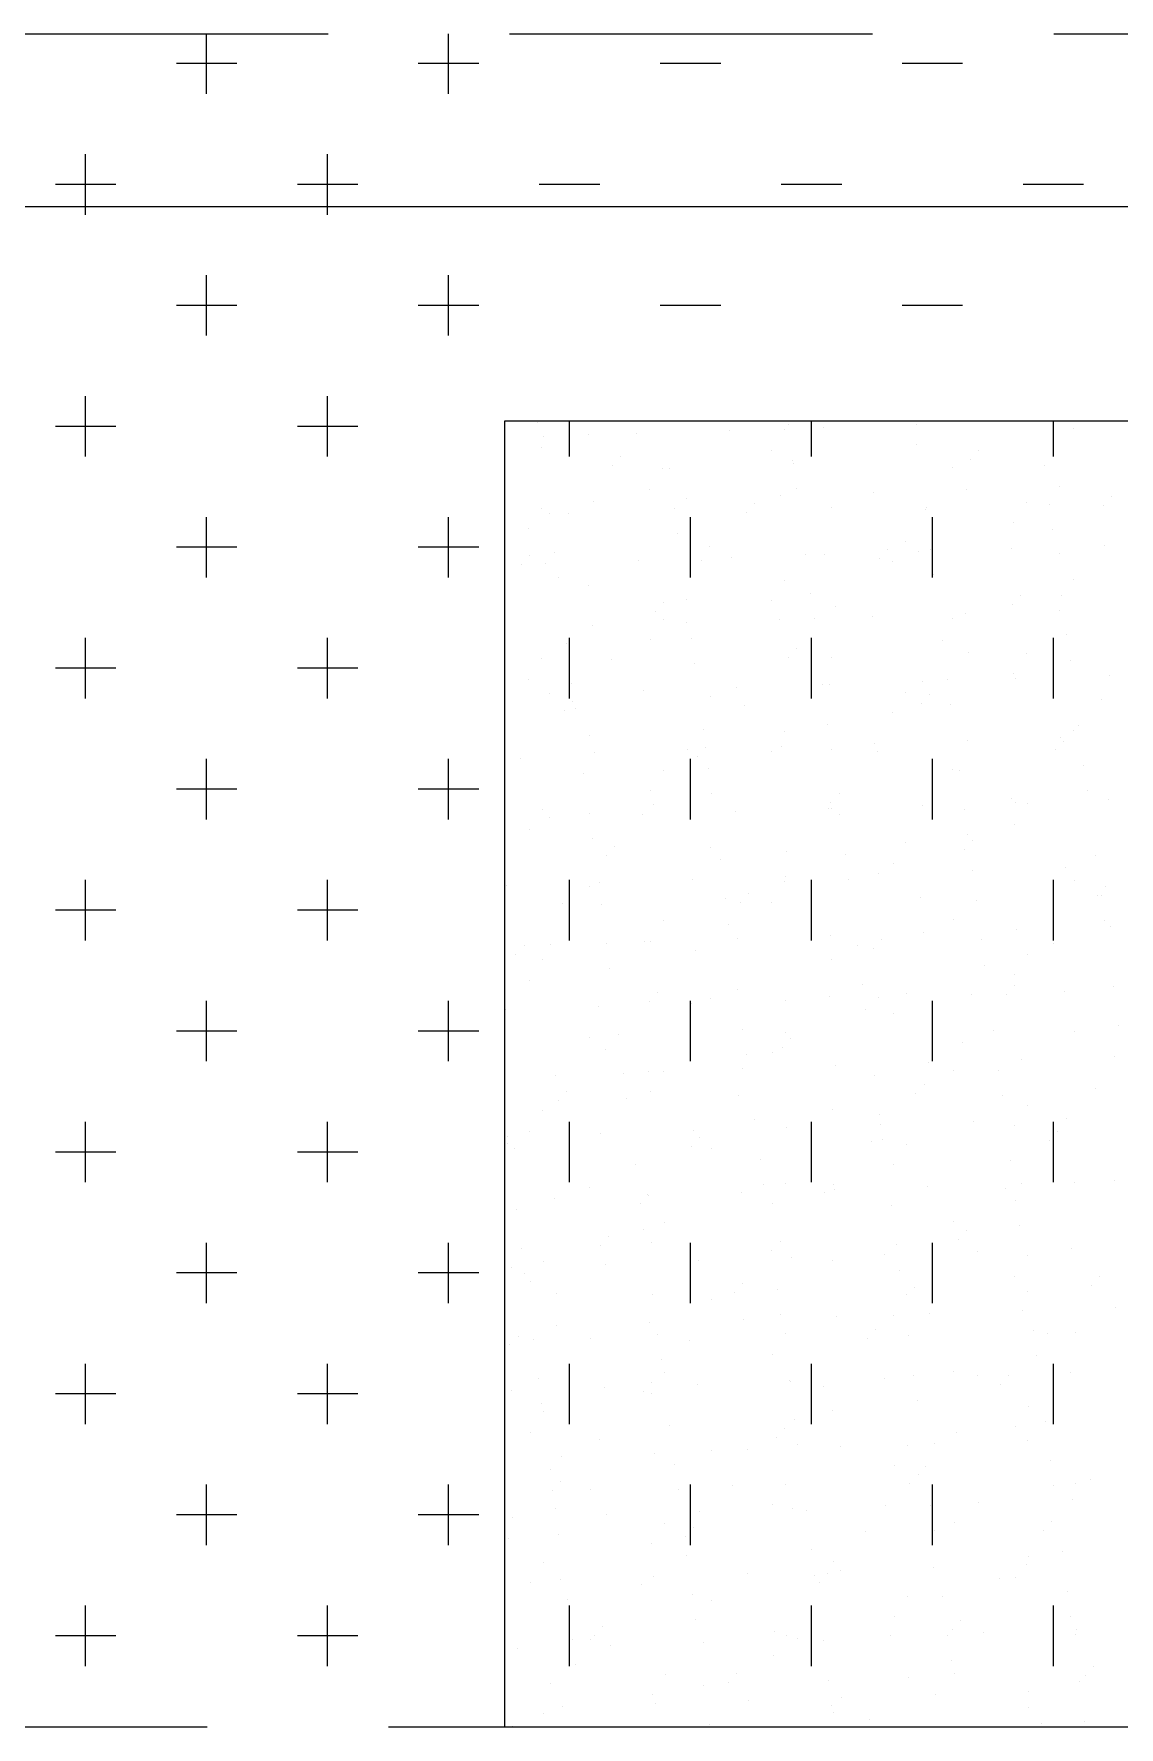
# Model space of a CAD drawing. Extents: x -40736 to 716455, y -65544 to 37405.
# Drawn here: x 356904 to 357128.3, y -44075.8 to -43725.8 of the extents above; entities that cross this region are included whole.
import ezdxf

# ---------------------------------------------------------------- set-up
doc = ezdxf.new("R2010")
doc.units = 0
doc.header["$LTSCALE"] = 600
doc.header["$MEASUREMENT"] = 0
doc.linetypes.add('HIDDEN2', pattern=[0.1875, 0.125, -0.0625])
for name, color, linetype in [('C6', 6, 'CONTINUOUS'), ('C7', 7, 'CONTINUOUS'), ('底圖', 253, 'CONTINUOUS')]:
    doc.layers.add(name, color=color, linetype=linetype)

# ---------------------------------------------------------------- blocks, each defined once
blk = doc.blocks.new('*X429')
at = {"layer": 'C6', "color": 0}
for p, q in [((32610.69, 102124.62), (32610.69, 102124.62)), ((32661.59, 102123.12), (32661.59, 102123.12)), ((32662.52, 102124.27), (32662.52, 102124.27)), ((32669.68, 102123.6), (32669.68, 102123.6)), ((32688.95, 102124.23), (32688.95, 102124.23)), ((32708.22, 102124.86), (32708.22, 102124.86)), ((32721.4, 102123.31), (32721.4, 102123.31)), ((32611.88, 102121.71), (32611.88, 102121.71)), ((32621.18, 102122.14), (32621.18, 102122.14)), ((32631.15, 102122.34), (32631.15, 102122.34)), ((32650.42, 102122.97), (32650.42, 102122.97)), ((32688.95, 102120.16), (32688.95, 102120.16)), ((32611.37, 102119.41), (32611.37, 102119.41)), ((32627.87, 102117.54), (32627.87, 102117.54)), ((32658.91, 102118.9), (32658.91, 102118.9)), ((32663.4, 102116.68), (32663.4, 102116.68)), ((32663.59, 102116.14), (32663.59, 102116.14)), ((32700.08, 102117.06), (32700.08, 102117.06)), ((32701.77, 102118.91), (32701.77, 102118.91)), ((32626.18, 102115.7), (32626.18, 102115.7)), ((32636.55, 102115.04), (32636.55, 102115.04)), ((32637.84, 102115.05), (32637.84, 102115.05)), ((32696.36, 102115.23), (32696.36, 102115.23)), ((32715.41, 102115.79), (32715.41, 102115.79)), ((32633.87, 102110.82), (32633.87, 102110.82)), ((32660.77, 102109.48), (32660.77, 102109.48)), ((32664.27, 102110.94), (32664.27, 102110.94)), ((32680.03, 102110.11), (32680.03, 102110.11)), ((32699.3, 102110.74), (32699.3, 102110.74)), ((32718.57, 102111.37), (32718.57, 102111.37)), ((32729.32, 102109.34), (32729.32, 102109.34)), ((32611.51, 102106.96), (32611.51, 102106.96)), ((32613.16, 102105.83), (32613.16, 102105.83)), ((32617.06, 102105.74), (32617.06, 102105.74)), ((32622.23, 102108.22), (32622.23, 102108.22)), ((32638.91, 102106.92), (32638.91, 102106.92)), ((32641.5, 102108.85), (32641.5, 102108.85)), ((32653.74, 102106.13), (32653.74, 102106.13)), ((32655.43, 102107.98), (32655.43, 102107.98)), ((32671.32, 102107.15), (32671.32, 102107.15)), ((32690.74, 102106.57), (32690.74, 102106.57)), ((32690.96, 102107.11), (32690.96, 102107.11)), ((32711.73, 102108.13), (32711.73, 102108.13)), ((32716.49, 102107.66), (32716.49, 102107.66)), ((32727.64, 102107.5), (32727.64, 102107.5)), ((32608.82, 102102.75), (32608.82, 102102.75)), ((32709.05, 102103.91), (32709.05, 102103.91)), ((32717.17, 102102.46), (32717.17, 102102.46)), ((32639.59, 102101.72), (32639.59, 102101.72)), ((32646.28, 102099.08), (32646.28, 102099.08)), ((32686.69, 102100.05), (32686.69, 102100.05)), ((32708.55, 102098.68), (32708.55, 102098.68)), ((32727.82, 102099.31), (32727.82, 102099.31)), ((32607.4, 102095.2), (32607.4, 102095.2)), ((32609.09, 102097.04), (32609.09, 102097.04)), ((32612.21, 102095.53), (32612.21, 102095.53)), ((32614.23, 102097.7), (32614.23, 102097.7)), ((32631.48, 102096.16), (32631.48, 102096.16)), ((32644.62, 102096.18), (32644.62, 102096.18)), ((32650.75, 102096.79), (32650.75, 102096.79)), ((32666.06, 102097.35), (32666.06, 102097.35)), ((32670.02, 102097.42), (32670.02, 102097.42)), ((32681.3, 102096.57), (32681.3, 102096.57)), ((32682.98, 102098.41), (32682.98, 102098.41)), ((32684, 102095.83), (32684, 102095.83)), ((32689.29, 102098.05), (32689.29, 102098.05)), ((32691.81, 102098.44), (32691.81, 102098.44)), ((32718.51, 102097.55), (32718.51, 102097.55)), ((32614.92, 102092.5), (32614.92, 102092.5)), ((32661.65, 102091.97), (32661.65, 102091.97)), ((32692.49, 102093.24), (32692.49, 102093.24)), ((32721.46, 102092.17), (32721.46, 102092.17)), ((32621.24, 102091), (32621.24, 102091)), ((32641.38, 102088.13), (32641.38, 102088.13)), ((32667.13, 102089.22), (32667.13, 102089.22)), ((32710.54, 102088.85), (32710.54, 102088.85)), ((32718.96, 102088.88), (32718.96, 102088.88)), ((32634.96, 102085.64), (32634.96, 102085.64)), ((32636.65, 102087.48), (32636.65, 102087.48)), ((32658.96, 102087.76), (32658.96, 102087.76)), ((32672.18, 102086.61), (32672.18, 102086.61)), ((32679.91, 102084.53), (32679.91, 102084.53)), ((32699.18, 102085.16), (32699.18, 102085.16)), ((32708.85, 102087), (32708.85, 102087)), ((32718.45, 102085.79), (32718.45, 102085.79)), ((32622.11, 102082.64), (32622.11, 102082.64)), ((32636.61, 102083.9), (32636.61, 102083.9)), ((32641.37, 102083.27), (32641.37, 102083.27)), ((32660.64, 102083.9), (32660.64, 102083.9)), ((32667.81, 102084.02), (32667.81, 102084.02)), ((32696.42, 102084.09), (32696.42, 102084.09)), ((32616.7, 102078.91), (32616.7, 102078.91)), ((32633.92, 102079.68), (32633.92, 102079.68)), ((32642.45, 102080), (32642.45, 102080)), ((32664.2, 102077.91), (32664.2, 102077.91)), ((32694.28, 102079.66), (32694.28, 102079.66)), ((32720.03, 102080.75), (32720.03, 102080.75)), ((32611.57, 102075.82), (32611.57, 102075.82)), ((32625.84, 102075.68), (32625.84, 102075.68)), ((32643.14, 102074.8), (32643.14, 102074.8)), ((32662.51, 102076.07), (32662.51, 102076.07)), ((32671.38, 102076.01), (32671.38, 102076.01)), ((32699.73, 102077.05), (32699.73, 102077.05)), ((32711.79, 102076.98), (32711.79, 102076.98)), ((32720.71, 102075.54), (32720.71, 102075.54)), ((32608.88, 102071.6), (32608.88, 102071.6)), ((32617.77, 102070.78), (32617.77, 102070.78)), ((32690.26, 102071.05), (32690.26, 102071.05)), ((32695.35, 102071.53), (32695.35, 102071.53)), ((32709.1, 102072.77), (32709.1, 102072.77)), ((32709.53, 102071.68), (32709.53, 102071.68)), ((32728.8, 102072.31), (32728.8, 102072.31)), ((32613.19, 102068.53), (32613.19, 102068.53)), ((32632.46, 102069.16), (32632.46, 102069.16)), ((32646.34, 102067.94), (32646.34, 102067.94)), ((32651.72, 102069.79), (32651.72, 102069.79)), ((32669.6, 102070.44), (32669.6, 102070.44)), ((32670.99, 102070.42), (32670.99, 102070.42)), ((32686.75, 102068.91), (32686.75, 102068.91)), ((32691.76, 102068.35), (32691.76, 102068.35)), ((32727.29, 102067.48), (32727.29, 102067.48)), ((32616.17, 102065.14), (32616.17, 102065.14)), ((32617.86, 102066.98), (32617.86, 102066.98)), ((32618.46, 102065.58), (32618.46, 102065.58)), ((32653.39, 102066.12), (32653.39, 102066.12)), ((32684.06, 102064.69), (32684.06, 102064.69)), ((32690.07, 102066.51), (32690.07, 102066.51)), ((32696.04, 102066.32), (32696.04, 102066.32)), ((32644.93, 102061.22), (32644.93, 102061.22)), ((32661.71, 102060.83), (32661.71, 102060.83)), ((32670.67, 102062.31), (32670.67, 102062.31)), ((32721.52, 102061.02), (32721.52, 102061.02)), ((32722.5, 102061.96), (32722.5, 102061.96)), ((32621.3, 102059.86), (32621.3, 102059.86)), ((32641.71, 102057.1), (32641.71, 102057.1)), ((32645.42, 102057.42), (32645.42, 102057.42)), ((32659.02, 102056.62), (32659.02, 102056.62)), ((32660.98, 102057.73), (32660.98, 102057.73)), ((32671.36, 102057.1), (32671.36, 102057.1)), ((32680.24, 102058.36), (32680.24, 102058.36)), ((32680.95, 102056.55), (32680.95, 102056.55)), ((32699.51, 102058.99), (32699.51, 102058.99)), ((32717.63, 102056.94), (32717.63, 102056.94)), ((32718.78, 102059.62), (32718.78, 102059.62)), ((32719.32, 102058.78), (32719.32, 102058.78)), ((32607.05, 102055.19), (32607.05, 102055.19)), ((32622.44, 102056.47), (32622.44, 102056.47)), ((32643.73, 102055.58), (32643.73, 102055.58)), ((32646, 102053.09), (32646, 102053.09)), ((32723.57, 102053.83), (32723.57, 102053.83)), ((32620.25, 102052), (32620.25, 102052)), ((32636.67, 102052.76), (32636.67, 102052.76)), ((32696.48, 102052.95), (32696.48, 102052.95)), ((32697.82, 102052.74), (32697.82, 102052.74)), ((32633.98, 102048.54), (32633.98, 102048.54)), ((32646.68, 102047.88), (32646.68, 102047.88)), ((32671.29, 102046.01), (32671.29, 102046.01)), ((32672.98, 102047.85), (32672.98, 102047.85)), ((32708.51, 102046.99), (32708.51, 102046.99)), ((32709.41, 102046.09), (32709.41, 102046.09)), ((32724.26, 102048.62), (32724.26, 102048.62)), ((32728.67, 102046.72), (32728.67, 102046.72)), ((32611.62, 102044.68), (32611.62, 102044.68)), ((32613.06, 102042.94), (32613.06, 102042.94)), ((32621.32, 102043.87), (32621.32, 102043.87)), ((32632.33, 102043.57), (32632.33, 102043.57)), ((32634.61, 102045.62), (32634.61, 102045.62)), ((32651.6, 102044.2), (32651.6, 102044.2)), ((32670.87, 102044.83), (32670.87, 102044.83)), ((32671.43, 102044.87), (32671.43, 102044.87)), ((32673.15, 102043.52), (32673.15, 102043.52)), ((32690.14, 102045.46), (32690.14, 102045.46)), ((32698.89, 102044.61), (32698.89, 102044.61)), ((32711.85, 102045.84), (32711.85, 102045.84)), ((32608.94, 102040.46), (32608.94, 102040.46)), ((32699.58, 102039.4), (32699.58, 102039.4)), ((32709.16, 102041.63), (32709.16, 102041.63)), ((32622, 102038.66), (32622, 102038.66)), ((32626.64, 102036.92), (32626.64, 102036.92)), ((32646.39, 102036.8), (32646.39, 102036.8)), ((32662.17, 102036.06), (32662.17, 102036.06)), ((32686.8, 102037.77), (32686.8, 102037.77)), ((32698.85, 102036.45), (32698.85, 102036.45)), ((32700.54, 102038.29), (32700.54, 102038.29)), ((32624.95, 102035.08), (32624.95, 102035.08)), ((32648.47, 102034.3), (32648.47, 102034.3)), ((32674.22, 102035.39), (32674.22, 102035.39)), ((32684.12, 102033.55), (32684.12, 102033.55)), ((32719.75, 102032.61), (32719.75, 102032.61)), ((32726.05, 102035.04), (32726.05, 102035.04)), ((32604.14, 102028.83), (32604.14, 102028.83)), ((32621.35, 102028.72), (32621.35, 102028.72)), ((32623.41, 102029.46), (32623.41, 102029.46)), ((32642.68, 102030.09), (32642.68, 102030.09)), ((32661.76, 102029.69), (32661.76, 102029.69)), ((32661.95, 102030.72), (32661.95, 102030.72)), ((32674.9, 102030.18), (32674.9, 102030.18)), ((32681.22, 102031.35), (32681.22, 102031.35)), ((32700.49, 102031.98), (32700.49, 102031.98)), ((32721.57, 102029.88), (32721.57, 102029.88)), ((32728.1, 102028.72), (32728.1, 102028.72)), ((32615.83, 102025.13), (32615.83, 102025.13)), ((32623.79, 102025.08), (32623.79, 102025.08)), ((32649.54, 102026.17), (32649.54, 102026.17)), ((32652.51, 102025.51), (32652.51, 102025.51)), ((32654.2, 102027.36), (32654.2, 102027.36)), ((32659.08, 102025.47), (32659.08, 102025.47)), ((32689.73, 102026.49), (32689.73, 102026.49)), ((32701.37, 102025.82), (32701.37, 102025.82)), ((32726.41, 102026.88), (32726.41, 102026.88)), ((32727.12, 102026.91), (32727.12, 102026.91)), ((32636.72, 102021.61), (32636.72, 102021.61)), ((32696.53, 102021.81), (32696.53, 102021.81)), ((32727.8, 102021.71), (32727.8, 102021.71)), ((32650.22, 102020.96), (32650.22, 102020.96)), ((32651.93, 102018.03), (32651.93, 102018.03)), ((32671.2, 102018.66), (32671.2, 102018.66)), ((32690.47, 102019.29), (32690.47, 102019.29)), ((32709.74, 102019.92), (32709.74, 102019.92)), ((32729.01, 102020.55), (32729.01, 102020.55)), ((32606.17, 102014.58), (32606.17, 102014.58)), ((32607.86, 102016.43), (32607.86, 102016.43)), ((32613.4, 102016.77), (32613.4, 102016.77)), ((32624.86, 102016.95), (32624.86, 102016.95)), ((32632.67, 102017.4), (32632.67, 102017.4)), ((32634.04, 102017.4), (32634.04, 102017.4)), ((32643.39, 102015.56), (32643.39, 102015.56)), ((32676.69, 102016.6), (32676.69, 102016.6)), ((32680.07, 102015.95), (32680.07, 102015.95)), ((32681.76, 102017.79), (32681.76, 102017.79)), ((32702.44, 102017.69), (32702.44, 102017.69)), ((32711.9, 102014.7), (32711.9, 102014.7)), ((32717.29, 102016.93), (32717.29, 102016.93)), ((32611.68, 102013.54), (32611.68, 102013.54)), ((32625.55, 102011.74), (32625.55, 102011.74)), ((32671.49, 102013.73), (32671.49, 102013.73)), ((32703.12, 102012.49), (32703.12, 102012.49)), ((32608.99, 102009.32), (32608.99, 102009.32)), ((32677.76, 102008.47), (32677.76, 102008.47)), ((32709.22, 102010.49), (32709.22, 102010.49)), ((32709.31, 102008.23), (32709.31, 102008.23)), ((32729.59, 102008.12), (32729.59, 102008.12)), ((32633.73, 102005.02), (32633.73, 102005.02)), ((32635.42, 102006.86), (32635.42, 102006.86)), ((32642.56, 102004.51), (32642.56, 102004.51)), ((32646.45, 102005.65), (32646.45, 102005.65)), ((32652.01, 102007.38), (32652.01, 102007.38)), ((32661.83, 102005.14), (32661.83, 102005.14)), ((32670.95, 102006), (32670.95, 102006)), ((32681.1, 102005.77), (32681.1, 102005.77)), ((32686.86, 102006.63), (32686.86, 102006.63)), ((32700.36, 102006.4), (32700.36, 102006.4)), ((32707.63, 102006.38), (32707.63, 102006.38)), ((32719.63, 102007.03), (32719.63, 102007.03)), ((32604.02, 102003.25), (32604.02, 102003.25)), ((32623.29, 102003.88), (32623.29, 102003.88)), ((32678.45, 102003.27), (32678.45, 102003.27)), ((32684.17, 102002.41), (32684.17, 102002.41)), ((32621.41, 101997.58), (32621.41, 101997.58)), ((32627.34, 101998.16), (32627.34, 101998.16)), ((32653.08, 101999.25), (32653.08, 101999.25)), ((32661.82, 101998.55), (32661.82, 101998.55)), ((32662.98, 101997.3), (32662.98, 101997.3)), ((32704.91, 101998.9), (32704.91, 101998.9)), ((32721.63, 101998.74), (32721.63, 101998.74)), ((32730.66, 101999.99), (32730.66, 101999.99)), ((32624.61, 101995.06), (32624.61, 101995.06)), ((32653.77, 101994.05), (32653.77, 101994.05)), ((32659.13, 101994.33), (32659.13, 101994.33)), ((32661.29, 101995.45), (32661.29, 101995.45)), ((32698.51, 101996.43), (32698.51, 101996.43)), ((32729.98, 101993.54), (32729.98, 101993.54)), ((32628.41, 101990.03), (32628.41, 101990.03)), ((32633.64, 101990.39), (32633.64, 101990.39)), ((32636.78, 101990.47), (32636.78, 101990.47)), ((32652.91, 101991.02), (32652.91, 101991.02)), ((32672.18, 101991.65), (32672.18, 101991.65)), ((32691.44, 101992.28), (32691.44, 101992.28)), ((32696.59, 101990.67), (32696.59, 101990.67)), ((32705.98, 101990.77), (32705.98, 101990.77)), ((32710.71, 101992.91), (32710.71, 101992.91)), ((32614.37, 101989.76), (32614.37, 101989.76)), ((32680.23, 101989.68), (32680.23, 101989.68)), ((32690.53, 101987.73), (32690.53, 101987.73)), ((32726.06, 101986.87), (32726.06, 101986.87)), ((32614.95, 101984.52), (32614.95, 101984.52)), ((32616.64, 101986.36), (32616.64, 101986.36)), ((32629.09, 101984.83), (32629.09, 101984.83)), ((32634.09, 101986.26), (32634.09, 101986.26)), ((32652.17, 101985.5), (32652.17, 101985.5)), ((32688.84, 101985.89), (32688.84, 101985.89)), ((32706.67, 101985.57), (32706.67, 101985.57)), ((32711.96, 101983.56), (32711.96, 101983.56)), ((32611.74, 101982.4), (32611.74, 101982.4)), ((32655.56, 101980.46), (32655.56, 101980.46)), ((32671.55, 101982.59), (32671.55, 101982.59)), ((32681.3, 101981.55), (32681.3, 101981.55)), ((32681.43, 101979.59), (32681.43, 101979.59)), ((32700.7, 101980.22), (32700.7, 101980.22)), ((32719.97, 101980.85), (32719.97, 101980.85)), ((32604.36, 101977.07), (32604.36, 101977.07)), ((32609.05, 101978.18), (32609.05, 101978.18)), ((32623.62, 101977.7), (32623.62, 101977.7)), ((32642.89, 101978.33), (32642.89, 101978.33)), ((32644.19, 101976.8), (32644.19, 101976.8)), ((32662.16, 101978.96), (32662.16, 101978.96)), ((32681.99, 101976.35), (32681.99, 101976.35)), ((32709.27, 101979.34), (32709.27, 101979.34)), ((32716.4, 101976.32), (32716.4, 101976.32)), ((32718.09, 101978.17), (32718.09, 101978.17)), ((32604.41, 101975.61), (32604.41, 101975.61)), ((32605.83, 101974.57), (32605.83, 101974.57)), ((32642.5, 101974.96), (32642.5, 101974.96)), ((32646.51, 101974.51), (32646.51, 101974.51)), ((32679.72, 101975.93), (32679.72, 101975.93)), ((32686.92, 101975.48), (32686.92, 101975.48)), ((32630.88, 101971.24), (32630.88, 101971.24)), ((32656.63, 101972.33), (32656.63, 101972.33)), ((32684.23, 101971.27), (32684.23, 101971.27)), ((32708.46, 101971.99), (32708.46, 101971.99)), ((32621.47, 101966.44), (32621.47, 101966.44)), ((32657.31, 101967.13), (32657.31, 101967.13)), ((32661.88, 101967.41), (32661.88, 101967.41)), ((32671.75, 101967.23), (32671.75, 101967.23)), ((32672.05, 101966.07), (32672.05, 101966.07)), ((32691.32, 101966.7), (32691.32, 101966.7)), ((32707.28, 101966.37), (32707.28, 101966.37)), ((32710.59, 101967.33), (32710.59, 101967.33)), ((32721.69, 101967.6), (32721.69, 101967.6)), ((32729.86, 101967.96), (32729.86, 101967.96)), ((32606.2, 101962.02), (32606.2, 101962.02)), ((32614.25, 101964.18), (32614.25, 101964.18)), ((32631.95, 101963.11), (32631.95, 101963.11)), ((32633.38, 101965), (32633.38, 101965)), ((32633.52, 101964.81), (32633.52, 101964.81)), ((32652.78, 101965.44), (32652.78, 101965.44)), ((32659.19, 101963.19), (32659.19, 101963.19)), ((32670.06, 101965.39), (32670.06, 101965.39)), ((32683.78, 101962.77), (32683.78, 101962.77)), ((32709.53, 101963.86), (32709.53, 101963.86)), ((32636.84, 101959.33), (32636.84, 101959.33)), ((32696.65, 101959.52), (32696.65, 101959.52)), ((32710.21, 101958.65), (32710.21, 101958.65)), ((32625.41, 101956.3), (32625.41, 101956.3)), ((32632.63, 101957.91), (32632.63, 101957.91)), ((32634.15, 101955.11), (32634.15, 101955.11)), ((32660.94, 101955.44), (32660.94, 101955.44)), ((32697.62, 101955.83), (32697.62, 101955.83)), ((32699.31, 101957.67), (32699.31, 101957.67)), ((32607.27, 101953.89), (32607.27, 101953.89)), ((32623.72, 101954.46), (32623.72, 101954.46)), ((32659.1, 101953.55), (32659.1, 101953.55)), ((32663.13, 101951.95), (32663.13, 101951.95)), ((32682.4, 101952.58), (32682.4, 101952.58)), ((32684.85, 101954.64), (32684.85, 101954.64)), ((32701.67, 101953.21), (32701.67, 101953.21)), ((32712.01, 101952.42), (32712.01, 101952.42)), ((32720.94, 101953.84), (32720.94, 101953.84)), ((32605.33, 101950.06), (32605.33, 101950.06)), ((32607.96, 101948.69), (32607.96, 101948.69)), ((32611.79, 101951.26), (32611.79, 101951.26)), ((32624.6, 101950.69), (32624.6, 101950.69)), ((32643.87, 101951.32), (32643.87, 101951.32)), ((32671.6, 101951.45), (32671.6, 101951.45)), ((32685.53, 101949.43), (32685.53, 101949.43)), ((32709.33, 101948.2), (32709.33, 101948.2)), ((32726.87, 101948.1), (32726.87, 101948.1)), ((32609.11, 101947.04), (32609.11, 101947.04)), ((32614.6, 101944.51), (32614.6, 101944.51)), ((32651.28, 101944.9), (32651.28, 101944.9)), ((32652.97, 101946.74), (32652.97, 101946.74)), ((32660.17, 101945.42), (32660.17, 101945.42)), ((32688.5, 101945.87), (32688.5, 101945.87)), ((32712, 101945.07), (32712, 101945.07)), ((32725.18, 101946.26), (32725.18, 101946.26)), ((32634.42, 101944.33), (32634.42, 101944.33)), ((32646.56, 101943.37), (32646.56, 101943.37)), ((32686.97, 101944.34), (32686.97, 101944.34)), ((32710.92, 101941.15), (32710.92, 101941.15)), ((32730.19, 101941.78), (32730.19, 101941.78)), ((32614.58, 101938), (32614.58, 101938)), ((32633.85, 101938.63), (32633.85, 101938.63)), ((32653.12, 101939.26), (32653.12, 101939.26)), ((32660.86, 101940.21), (32660.86, 101940.21)), ((32672.39, 101939.89), (32672.39, 101939.89)), ((32684.29, 101940.13), (32684.29, 101940.13)), ((32691.66, 101940.52), (32691.66, 101940.52)), ((32606.63, 101935.81), (32606.63, 101935.81)), ((32609.75, 101935.11), (32609.75, 101935.11)), ((32621.52, 101935.3), (32621.52, 101935.3)), ((32635.49, 101936.2), (32635.49, 101936.2)), ((32642.16, 101934.94), (32642.16, 101934.94)), ((32661.93, 101936.27), (32661.93, 101936.27)), ((32678.84, 101935.33), (32678.84, 101935.33)), ((32680.53, 101937.17), (32680.53, 101937.17)), ((32687.32, 101935.85), (32687.32, 101935.85)), ((32713.07, 101936.94), (32713.07, 101936.94)), ((32716.06, 101936.31), (32716.06, 101936.31)), ((32721.74, 101936.46), (32721.74, 101936.46)), ((32604.94, 101933.96), (32604.94, 101933.96)), ((32636.18, 101930.99), (32636.18, 101930.99)), ((32659.25, 101932.05), (32659.25, 101932.05)), ((32713.76, 101931.73), (32713.76, 101931.73)), ((32636.89, 101928.19), (32636.89, 101928.19)), ((32682.28, 101927), (32682.28, 101927)), ((32688.39, 101927.72), (32688.39, 101927.72)), ((32696.7, 101928.38), (32696.7, 101928.38)), ((32701.55, 101927.63), (32701.55, 101927.63)), ((32708.09, 101927.61), (32708.09, 101927.61)), ((32720.82, 101928.26), (32720.82, 101928.26)), ((32605.21, 101924.48), (32605.21, 101924.48)), ((32610.82, 101926.98), (32610.82, 101926.98)), ((32624.47, 101925.11), (32624.47, 101925.11)), ((32632.5, 101924.4), (32632.5, 101924.4)), ((32634.19, 101926.24), (32634.19, 101926.24)), ((32634.21, 101923.97), (32634.21, 101923.97)), ((32643.74, 101925.74), (32643.74, 101925.74)), ((32662.64, 101926.63), (32662.64, 101926.63)), ((32663.01, 101926.37), (32663.01, 101926.37)), ((32669.72, 101925.38), (32669.72, 101925.38)), ((32706.4, 101925.77), (32706.4, 101925.77)), ((32611.5, 101921.77), (32611.5, 101921.77)), ((32611.85, 101920.11), (32611.85, 101920.11)), ((32671.66, 101920.31), (32671.66, 101920.31)), ((32689.08, 101922.51), (32689.08, 101922.51)), ((32712.07, 101921.28), (32712.07, 101921.28)), ((32637.97, 101917.41), (32637.97, 101917.41)), ((32661.75, 101916.68), (32661.75, 101916.68)), ((32663.71, 101918.5), (32663.71, 101918.5)), ((32709.38, 101917.06), (32709.38, 101917.06)), ((32715.54, 101918.15), (32715.54, 101918.15)), ((32609.16, 101915.9), (32609.16, 101915.9)), ((32623.38, 101914.45), (32623.38, 101914.45)), ((32660.06, 101914.83), (32660.06, 101914.83)), ((32664.4, 101913.29), (32664.4, 101913.29)), ((32687.03, 101913.2), (32687.03, 101913.2)), ((32692.63, 101913.51), (32692.63, 101913.51)), ((32697.28, 101915.81), (32697.28, 101915.81)), ((32711.9, 101914.14), (32711.9, 101914.14)), ((32615.56, 101910.99), (32615.56, 101910.99)), ((32634.82, 101911.62), (32634.82, 101911.62)), ((32646.62, 101912.23), (32646.62, 101912.23)), ((32654.09, 101912.25), (32654.09, 101912.25)), ((32673.36, 101912.88), (32673.36, 101912.88)), ((32716.61, 101910.02), (32716.61, 101910.02)), ((32613.29, 101908.19), (32613.29, 101908.19)), ((32639.04, 101909.28), (32639.04, 101909.28)), ((32684.34, 101908.98), (32684.34, 101908.98)), ((32689.31, 101907.11), (32689.31, 101907.11)), ((32690.87, 101908.93), (32690.87, 101908.93)), ((32724.84, 101906.25), (32724.84, 101906.25)), ((32613.72, 101903.9), (32613.72, 101903.9)), ((32615.41, 101905.75), (32615.41, 101905.75)), ((32621.58, 101904.15), (32621.58, 101904.15)), ((32639.72, 101904.07), (32639.72, 101904.07)), ((32650.94, 101904.88), (32650.94, 101904.88)), ((32661.99, 101905.13), (32661.99, 101905.13)), ((32687.62, 101905.27), (32687.62, 101905.27)), ((32717.3, 101904.81), (32717.3, 101904.81)), ((32721.8, 101905.32), (32721.8, 101905.32)), ((32614.36, 101900.06), (32614.36, 101900.06)), ((32644.08, 101899.57), (32644.08, 101899.57)), ((32659.3, 101900.91), (32659.3, 101900.91)), ((32663.34, 101900.2), (32663.34, 101900.2)), ((32666.19, 101899.71), (32666.19, 101899.71)), ((32682.61, 101900.83), (32682.61, 101900.83)), ((32691.94, 101900.8), (32691.94, 101900.8)), ((32701.88, 101901.46), (32701.88, 101901.46)), ((32721.15, 101902.08), (32721.15, 101902.08)), ((32605.54, 101898.31), (32605.54, 101898.31)), ((32624.81, 101898.94), (32624.81, 101898.94)), ((32636.95, 101897.05), (32636.95, 101897.05)), ((32642.97, 101896.18), (32642.97, 101896.18)), ((32692.62, 101895.59), (32692.62, 101895.59)), ((32696.76, 101897.24), (32696.76, 101897.24)), ((32715.17, 101895.7), (32715.17, 101895.7)), ((32716.86, 101897.55), (32716.86, 101897.55)), ((32604.6, 101893.95), (32604.6, 101893.95)), ((32615.04, 101894.85), (32615.04, 101894.85)), ((32634.26, 101892.83), (32634.26, 101892.83)), ((32641.28, 101894.34), (32641.28, 101894.34)), ((32678.5, 101895.32), (32678.5, 101895.32)), ((32611.91, 101888.97), (32611.91, 101888.97)), ((32641.51, 101890.49), (32641.51, 101890.49)), ((32667.26, 101891.58), (32667.26, 101891.58)), ((32671.72, 101889.16), (32671.72, 101889.16)), ((32711.77, 101888.56), (32711.77, 101888.56)), ((32712.13, 101890.14), (32712.13, 101890.14)), ((32719.09, 101891.23), (32719.09, 101891.23)), ((32615.43, 101885.41), (32615.43, 101885.41)), ((32634.7, 101886.04), (32634.7, 101886.04)), ((32653.97, 101886.67), (32653.97, 101886.67)), ((32667.94, 101886.37), (32667.94, 101886.37)), ((32670.52, 101886.62), (32670.52, 101886.62)), ((32673.24, 101887.3), (32673.24, 101887.3)), ((32692.51, 101887.93), (32692.51, 101887.93)), ((32706.05, 101885.75), (32706.05, 101885.75)), ((32709.44, 101885.92), (32709.44, 101885.92)), ((32609.22, 101884.76), (32609.22, 101884.76)), ((32632.16, 101884.38), (32632.16, 101884.38)), ((32642.58, 101882.36), (32642.58, 101882.36)), ((32668.84, 101884.77), (32668.84, 101884.77)), ((32687.09, 101882.06), (32687.09, 101882.06)), ((32694.41, 101882.01), (32694.41, 101882.01)), ((32720.16, 101883.1), (32720.16, 101883.1)), ((32616.83, 101881.27), (32616.83, 101881.27)), ((32646.68, 101881.09), (32646.68, 101881.09)), ((32624.18, 101875.68), (32624.18, 101875.68)), ((32643.27, 101877.15), (32643.27, 101877.15)), ((32659.71, 101874.82), (32659.71, 101874.82)), ((32684.4, 101877.84), (32684.4, 101877.84)), ((32696.39, 101875.21), (32696.39, 101875.21)), ((32698.08, 101877.05), (32698.08, 101877.05)), ((32720.84, 101877.9), (32720.84, 101877.9)), ((32722.12, 101875.08), (32722.12, 101875.08)), ((32606.51, 101871.3), (32606.51, 101871.3)), ((32617.9, 101873.14), (32617.9, 101873.14)), ((32621.64, 101873.01), (32621.64, 101873.01)), ((32622.5, 101873.84), (32622.5, 101873.84)), ((32625.78, 101871.93), (32625.78, 101871.93)), ((32645.05, 101872.56), (32645.05, 101872.56)), ((32662.05, 101873.98), (32662.05, 101873.98)), ((32664.32, 101873.19), (32664.32, 101873.19)), ((32669.73, 101872.79), (32669.73, 101872.79)), ((32683.59, 101873.82), (32683.59, 101873.82)), ((32695.48, 101873.88), (32695.48, 101873.88)), ((32702.85, 101874.45), (32702.85, 101874.45)), ((32721.86, 101874.18), (32721.86, 101874.18)), ((32618.59, 101867.93), (32618.59, 101867.93)), ((32659.36, 101869.77), (32659.36, 101869.77)), ((32696.17, 101868.68), (32696.17, 101868.68)), ((32637, 101865.91), (32637, 101865.91)), ((32650.05, 101864.28), (32650.05, 101864.28)), ((32651.74, 101866.12), (32651.74, 101866.12)), ((32670.8, 101864.66), (32670.8, 101864.66)), ((32687.27, 101865.25), (32687.27, 101865.25)), ((32696.81, 101866.1), (32696.81, 101866.1)), ((32722.63, 101864.31), (32722.63, 101864.31)), ((32723.95, 101865.64), (32723.95, 101865.64)), ((32725.64, 101867.49), (32725.64, 101867.49)), ((32613.38, 101863.89), (32613.38, 101863.89)), ((32634.32, 101861.69), (32634.32, 101861.69)), ((32645.05, 101863.57), (32645.05, 101863.57)), ((32673.57, 101861.13), (32673.57, 101861.13)), ((32692.84, 101861.76), (32692.84, 101861.76)), ((32712.11, 101862.39), (32712.11, 101862.39)), ((32611.96, 101857.83), (32611.96, 101857.83)), ((32615.77, 101859.24), (32615.77, 101859.24)), ((32635.03, 101859.87), (32635.03, 101859.87)), ((32654.3, 101860.5), (32654.3, 101860.5)), ((32671.49, 101859.46), (32671.49, 101859.46)), ((32671.77, 101858.02), (32671.77, 101858.02)), ((32712.18, 101858.99), (32712.18, 101858.99)), ((32605.4, 101855.19), (32605.4, 101855.19)), ((32646.12, 101855.44), (32646.12, 101855.44)), ((32679.3, 101856.55), (32679.3, 101856.55)), ((32697.95, 101855.09), (32697.95, 101855.09)), ((32714.83, 101855.69), (32714.83, 101855.69)), ((32723.7, 101856.18), (32723.7, 101856.18))]:
    blk.add_line(p, q, dxfattribs=at)
blk = doc.blocks.new('*X430')
at = {"layer": 'C7', "color": 0}
for p, q in [((33542.26, 102192.59), (33542.26, 102204.96)), ((33592.26, 102192.59), (33592.26, 102204.96)), ((33548.51, 102198.84), (33536.01, 102198.84)), ((33598.51, 102198.84), (33586.01, 102198.84)), ((33648.51, 102198.84), (33636.01, 102198.84)), ((33698.51, 102198.84), (33686.01, 102198.84)), ((33517.26, 102167.59), (33517.26, 102180.09)), ((33567.26, 102167.59), (33567.26, 102180.09)), ((33523.51, 102173.84), (33511.01, 102173.84)), ((33573.51, 102173.84), (33561.01, 102173.84)), ((33623.51, 102173.84), (33611.01, 102173.84)), ((33673.51, 102173.84), (33661.01, 102173.84)), ((33723.51, 102173.84), (33711.01, 102173.84)), ((33542.26, 102142.59), (33542.26, 102155.09)), ((33592.26, 102142.59), (33592.26, 102155.09)), ((33548.51, 102148.84), (33536.01, 102148.84)), ((33598.51, 102148.84), (33586.01, 102148.84)), ((33648.51, 102148.84), (33636.01, 102148.84)), ((33698.51, 102148.84), (33686.01, 102148.84)), ((33517.26, 102117.59), (33517.26, 102130.09)), ((33567.26, 102117.59), (33567.26, 102130.09)), ((33523.51, 102123.84), (33511.01, 102123.84)), ((33573.51, 102123.84), (33561.01, 102123.84)), ((33617.26, 102117.59), (33617.26, 102124.96)), ((33667.26, 102117.59), (33667.26, 102124.96)), ((33717.26, 102117.59), (33717.26, 102124.96)), ((33542.26, 102092.59), (33542.26, 102105.09)), ((33592.26, 102092.59), (33592.26, 102105.09)), ((33642.26, 102092.59), (33642.26, 102105.09)), ((33692.26, 102092.59), (33692.26, 102105.09)), ((33548.51, 102098.84), (33536.01, 102098.84)), ((33598.51, 102098.84), (33586.01, 102098.84)), ((33517.26, 102067.59), (33517.26, 102080.09)), ((33567.26, 102067.59), (33567.26, 102080.09)), ((33617.26, 102067.59), (33617.26, 102080.09)), ((33667.26, 102067.59), (33667.26, 102080.09)), ((33717.26, 102067.59), (33717.26, 102080.09)), ((33523.51, 102073.84), (33511.01, 102073.84)), ((33573.51, 102073.84), (33561.01, 102073.84)), ((33542.26, 102042.59), (33542.26, 102055.09)), ((33592.26, 102042.59), (33592.26, 102055.09)), ((33642.26, 102042.59), (33642.26, 102055.09)), ((33692.26, 102042.59), (33692.26, 102055.09)), ((33548.51, 102048.84), (33536.01, 102048.84)), ((33598.51, 102048.84), (33586.01, 102048.84)), ((33517.26, 102017.59), (33517.26, 102030.09)), ((33567.26, 102017.59), (33567.26, 102030.09)), ((33617.26, 102017.59), (33617.26, 102030.09)), ((33667.26, 102017.59), (33667.26, 102030.09)), ((33717.26, 102017.59), (33717.26, 102030.09)), ((33523.51, 102023.84), (33511.01, 102023.84)), ((33573.51, 102023.84), (33561.01, 102023.84)), ((33542.26, 101992.59), (33542.26, 102005.09)), ((33592.26, 101992.59), (33592.26, 102005.09)), ((33642.26, 101992.59), (33642.26, 102005.09)), ((33692.26, 101992.59), (33692.26, 102005.09)), ((33548.51, 101998.84), (33536.01, 101998.84)), ((33598.51, 101998.84), (33586.01, 101998.84)), ((33517.26, 101967.59), (33517.26, 101980.09)), ((33567.26, 101967.59), (33567.26, 101980.09)), ((33617.26, 101967.59), (33617.26, 101980.09)), ((33667.26, 101967.59), (33667.26, 101980.09)), ((33717.26, 101967.59), (33717.26, 101980.09)), ((33523.51, 101973.84), (33511.01, 101973.84)), ((33573.51, 101973.84), (33561.01, 101973.84)), ((33542.26, 101942.59), (33542.26, 101955.09)), ((33592.26, 101942.59), (33592.26, 101955.09)), ((33642.26, 101942.59), (33642.26, 101955.09)), ((33692.26, 101942.59), (33692.26, 101955.09)), ((33548.51, 101948.84), (33536.01, 101948.84)), ((33598.51, 101948.84), (33586.01, 101948.84)), ((33517.26, 101917.59), (33517.26, 101930.09)), ((33567.26, 101917.59), (33567.26, 101930.09)), ((33617.26, 101917.59), (33617.26, 101930.09)), ((33667.26, 101917.59), (33667.26, 101930.09)), ((33717.26, 101917.59), (33717.26, 101930.09)), ((33523.51, 101923.84), (33511.01, 101923.84)), ((33573.51, 101923.84), (33561.01, 101923.84)), ((33542.26, 101892.59), (33542.26, 101905.09)), ((33592.26, 101892.59), (33592.26, 101905.09)), ((33642.26, 101892.59), (33642.26, 101905.09)), ((33692.26, 101892.59), (33692.26, 101905.09)), ((33548.51, 101898.84), (33536.01, 101898.84)), ((33598.51, 101898.84), (33586.01, 101898.84)), ((33517.26, 101867.59), (33517.26, 101880.09)), ((33567.26, 101867.59), (33567.26, 101880.09)), ((33617.26, 101867.59), (33617.26, 101880.09)), ((33667.26, 101867.59), (33667.26, 101880.09)), ((33717.26, 101867.59), (33717.26, 101880.09)), ((33523.51, 101873.84), (33511.01, 101873.84)), ((33573.51, 101873.84), (33561.01, 101873.84)), ((33542.26, 101854.96), (33542.26, 101855.09)), ((33592.26, 101854.96), (33592.26, 101855.09)), ((33642.26, 101854.96), (33642.26, 101855.09)), ((33692.26, 101854.96), (33692.26, 101855.09))]:
    blk.add_line(p, q, dxfattribs=at)

msp = doc.modelspace()

# ---------------------------------------------------------------- linework, layer by layer
at = {"layer": 'C6', "linetype": 'Continuous'}
msp.add_lwpolyline([(357001.28956, -44075.79681), (357001.28956, -43805.79681), (357211.28956, -43805.79681), (357211.28956, -44075.79681), (357001.28956, -44075.79681)], dxfattribs=at)
at = {"layer": 'C7', "linetype": 'HIDDEN2'}
msp.add_lwpolyline([(360427.28956, -43725.79681), (360427.28956, -44075.79681), (355427.28956, -44075.79681), (355427.28956, -43725.79681), (360427.28956, -43725.79681)], dxfattribs=at)
at = {"layer": '底圖', "color": 253}
msp.add_line((360487.90038, -43761.55583), (355580.38967, -43761.55583), dxfattribs=at)

# ---------------------------------------------------------------- block references
at = {"layer": 'C6'}
msp.add_blockref('*X429', (324397.42265, -145930.76146), dxfattribs=at)
at = {"layer": 'C7'}
msp.add_blockref('*X430', (323397.42265, -145930.76146), dxfattribs=at)

doc.saveas('drawing.dxf')
